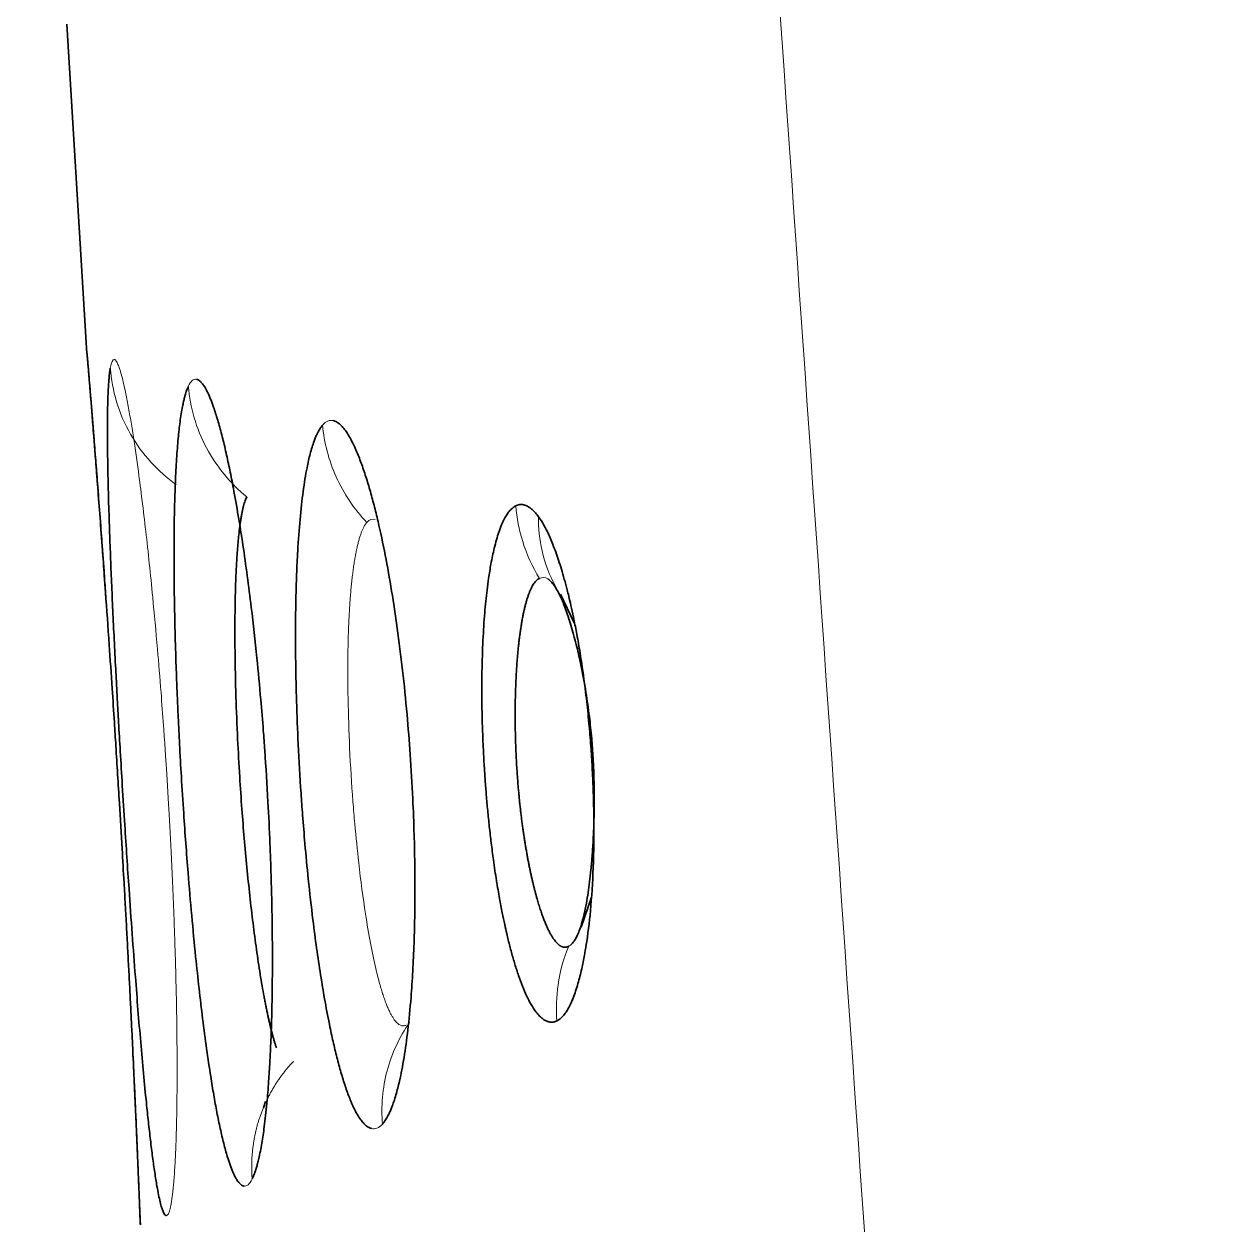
# Model space of a CAD drawing. Header units: inches. Extents: x -1096 to 3103, y -191 to 3207.
# Drawn here: x 3075.019 to 3078.794, y 1566.166 to 1569.909 of the extents above; entities that cross this region are included whole.
import ezdxf

# ---------------------------------------------------------------- set-up
doc = ezdxf.new("R2010")
doc.units = ezdxf.units.IN

msp = doc.modelspace()

# ---------------------------------------------------------------- linework, layer by layer
at = {"lineweight": 35}
for p, q in [((3075.1519, 1569.9091), (3075.2147, 1568.8821)), ((3076.7342, 1568.0426), (3076.6908, 1568.132)), ((3076.7558, 1567.0939), (3076.7876, 1567.1876)), ((3075.7648, 1566.5304), (3075.7713, 1566.5504)), ((3075.3811, 1566.1661), (3075.3799, 1566.1955))]:
    msp.add_line(p, q, dxfattribs=at)
at = {"lineweight": 13}
for points, knots in [([(3082.665, 1493.7042), (3082.6004, 1494.6346), (3082.4711, 1496.4949), (3082.2773, 1499.2845), (3082.0837, 1502.0724), (3081.8901, 1504.8587), (3081.6967, 1507.6432), (3081.5035, 1510.4261), (3081.3103, 1513.2073), (3081.1174, 1515.9868), (3080.9245, 1518.7646), (3080.7318, 1521.5408), (3080.5392, 1524.3152), (3080.3468, 1527.088), (3080.1545, 1529.8591), (3079.9623, 1532.6286), (3079.7703, 1535.3963), (3079.5785, 1538.1624), (3079.3867, 1540.9268), (3079.1952, 1543.6895), (3079.0037, 1546.4505), (3078.8124, 1549.2098), (3078.6213, 1551.9675), (3078.4303, 1554.7235), (3078.2395, 1557.4778), (3078.0488, 1560.2304), (3077.8583, 1562.9813), (3077.6679, 1565.7306), (3077.4776, 1568.4781), (3077.2876, 1571.224), (3077.0976, 1573.9683), (3076.9079, 1576.7108), (3076.7183, 1579.4516), (3076.5288, 1582.1908), (3076.3395, 1584.9283), (3076.1504, 1587.6641), (3075.9614, 1590.3983), (3075.7726, 1593.1307), (3075.5839, 1595.8615), (3075.3954, 1598.5906), (3075.2071, 1601.318), (3075.0816, 1603.1357), (3075.0189, 1604.0443)], [0, 0, 0, 0, 0.025296, 0.050577, 0.075843, 0.101093, 0.126328, 0.151549, 0.176754, 0.201943, 0.227118, 0.252277, 0.277422, 0.302551, 0.327664, 0.352763, 0.377847, 0.402915, 0.427968, 0.453006, 0.478029, 0.503036, 0.528029, 0.553006, 0.577968, 0.602915, 0.627846, 0.652763, 0.677664, 0.70255, 0.727421, 0.752277, 0.777118, 0.801943, 0.826753, 0.851548, 0.876328, 0.901093, 0.925842, 0.950577, 0.975296, 1, 1, 1, 1]), ([(3075.4751, 1566.2212), (3075.4753, 1566.2225), (3075.4759, 1566.2254), (3075.4769, 1566.2305), (3075.4779, 1566.2366), (3075.4791, 1566.2442), (3075.4804, 1566.2532), (3075.4818, 1566.264), (3075.4832, 1566.2767), (3075.4856, 1566.3014), (3075.4885, 1566.3404), (3075.4916, 1566.4009), (3075.4937, 1566.4667), (3075.495, 1566.5352), (3075.4956, 1566.5965), (3075.4958, 1566.6478), (3075.4957, 1566.6869), (3075.4955, 1566.7124), (3075.4952, 1566.7498), (3075.4946, 1566.8042), (3075.4932, 1566.8817), (3075.4914, 1566.9579), (3075.4892, 1567.0321), (3075.4868, 1567.1035), (3075.4841, 1567.1718), (3075.4814, 1567.2366), (3075.4786, 1567.2975), (3075.4758, 1567.3544), (3075.473, 1567.4071), (3075.4703, 1567.4555), (3075.4678, 1567.4993), (3075.4655, 1567.5387), (3075.4633, 1567.5735), (3075.4614, 1567.6038), (3075.4597, 1567.6295), (3075.4571, 1567.6684), (3075.4525, 1567.7336), (3075.4448, 1567.8374), (3075.4337, 1567.973), (3075.4213, 1568.1074), (3075.409, 1568.2291), (3075.398, 1568.33), (3075.3865, 1568.4263), (3075.3761, 1568.507), (3075.3667, 1568.5744), (3075.3583, 1568.6305), (3075.3497, 1568.6831), (3075.3411, 1568.7313), (3075.3333, 1568.77), (3075.3264, 1568.8), (3075.3205, 1568.8224), (3075.3151, 1568.8393), (3075.3104, 1568.8508), (3075.3067, 1568.8577), (3075.3037, 1568.8615), (3075.3015, 1568.8633), (3075.3003, 1568.8638), (3075.2998, 1568.864)], [0, 0, 0, 0, 0.004871, 0.010578, 0.01712, 0.024496, 0.032707, 0.04175, 0.051625, 0.062329, 0.094589, 0.123218, 0.15516, 0.18238, 0.204891, 0.222679, 0.235716, 0.243991, 0.247499, 0.271695, 0.294713, 0.316538, 0.337157, 0.356565, 0.37478, 0.391814, 0.407679, 0.422379, 0.435915, 0.448289, 0.459502, 0.469554, 0.478448, 0.486184, 0.492762, 0.498184, 0.516133, 0.543052, 0.578986, 0.624001, 0.654391, 0.6855, 0.717302, 0.749771, 0.772746, 0.796758, 0.821822, 0.847959, 0.875186, 0.895512, 0.916051, 0.936799, 0.954889, 0.970256, 0.9829, 0.992817, 1, 1, 1, 1]), ([(3075.2874, 1568.8372), (3075.2925, 1568.7674), (3075.3347, 1568.6242), (3075.4366, 1568.5139), (3075.493, 1568.4735)], [0, 0, 0, 0, 0.506112, 1, 1, 1, 1]), ([(3075.5306, 1568.78), (3075.5359, 1568.7152), (3075.5739, 1568.5828), (3075.6629, 1568.4765), (3075.7131, 1568.4354)], [0, 0, 0, 0, 0.504387, 1, 1, 1, 1]), ([(3076.0874, 1568.3558), (3076.0485, 1568.3966), (3075.983, 1568.493), (3075.9542, 1568.605), (3075.9494, 1568.6594)], [0, 0, 0, 0, 0.50542, 1, 1, 1, 1]), ([(3076.5517, 1568.4074), (3076.5547, 1568.3701), (3076.57, 1568.2908), (3076.6036, 1568.217), (3076.6253, 1568.1815)], [0, 0, 0, 0, 0.474728, 1, 1, 1, 1]), ([(3076.6222, 1568.374), (3076.6218, 1568.3382), (3076.6299, 1568.2622), (3076.6568, 1568.1915), (3076.6753, 1568.1576)], [0, 0, 0, 0, 0.475306, 1, 1, 1, 1]), ([(3076.0874, 1568.3558), (3076.0867, 1568.355), (3076.0854, 1568.3533), (3076.0834, 1568.3506), (3076.0814, 1568.3476), (3076.0794, 1568.3443), (3076.0775, 1568.3407), (3076.0756, 1568.3369), (3076.0737, 1568.3328), (3076.0719, 1568.3284), (3076.0701, 1568.3238), (3076.0683, 1568.3189), (3076.0666, 1568.3138), (3076.0648, 1568.3083), (3076.0631, 1568.3027), (3076.0615, 1568.2967), (3076.0599, 1568.2905), (3076.0583, 1568.284), (3076.0567, 1568.2773), (3076.0552, 1568.2703), (3076.0537, 1568.263), (3076.0523, 1568.2555), (3076.0508, 1568.2478), (3076.0495, 1568.2398), (3076.0481, 1568.2315), (3076.0468, 1568.223), (3076.0456, 1568.2143), (3076.0444, 1568.2053), (3076.0432, 1568.196), (3076.042, 1568.1866), (3076.0409, 1568.1769), (3076.0399, 1568.1669), (3076.0389, 1568.1568), (3076.0379, 1568.1464), (3076.037, 1568.1358), (3076.0361, 1568.125), (3076.0352, 1568.1139), (3076.0345, 1568.1027), (3076.0337, 1568.0912), (3076.033, 1568.0795), (3076.0323, 1568.0677), (3076.0301, 1568.0242), (3076.0277, 1567.9403), (3076.0282, 1567.8044), (3076.0332, 1567.6497), (3076.0411, 1567.5171), (3076.0513, 1567.3973), (3076.0636, 1567.2766), (3076.0845, 1567.1167), (3076.1055, 1567.0048), (3076.1206, 1566.943), (3076.126, 1566.9226), (3076.1313, 1566.9038), (3076.1367, 1566.8865), (3076.142, 1566.8706), (3076.1473, 1566.8562), (3076.1525, 1566.8433), (3076.1577, 1566.8318), (3076.1628, 1566.8216), (3076.1679, 1566.8129), (3076.1729, 1566.8054), (3076.1778, 1566.7992), (3076.1827, 1566.7943), (3076.1875, 1566.7906), (3076.1922, 1566.788), (3076.1968, 1566.7866), (3076.2013, 1566.7862), (3076.2057, 1566.7869), (3076.2086, 1566.7881), (3076.2101, 1566.7888)], [0, 0, 0, 0, 0.005972, 0.011955, 0.017951, 0.02396, 0.02998, 0.036012, 0.042055, 0.048111, 0.054177, 0.060255, 0.066344, 0.072444, 0.078555, 0.084677, 0.09081, 0.096952, 0.103106, 0.109269, 0.115443, 0.121626, 0.127819, 0.134022, 0.140234, 0.146455, 0.152686, 0.158926, 0.165175, 0.171432, 0.177698, 0.183972, 0.190255, 0.196546, 0.202844, 0.209151, 0.215465, 0.221787, 0.228116, 0.234452, 0.240795, 0.247145, 0.303261, 0.364171, 0.429645, 0.499403, 0.528824, 0.581401, 0.656184, 0.751772, 0.766496, 0.781024, 0.795358, 0.809499, 0.823451, 0.837216, 0.850794, 0.86419, 0.877403, 0.890438, 0.903295, 0.915977, 0.928485, 0.940822, 0.952989, 0.964989, 0.976822, 0.988492, 1, 1, 1, 1]), ([(3076.6801, 1566.8019), (3076.6772, 1566.8392), (3076.6795, 1566.9196), (3076.701, 1566.9968), (3076.7169, 1567.0346)], [0, 0, 0, 0, 0.47368, 1, 1, 1, 1]), ([(3076.2205, 1566.7971), (3076.1894, 1566.7524), (3076.1652, 1566.7009), (3076.1362, 1566.5922), (3076.1314, 1566.535), (3076.136, 1566.48)], [0, 0, 0, 0, 0.5, 0.5, 1, 1, 1, 1]), ([(3075.7298, 1566.3089), (3075.7295, 1566.3126), (3075.729, 1566.3201), (3075.7285, 1566.3314), (3075.7283, 1566.3427), (3075.7283, 1566.3541), (3075.7286, 1566.3655), (3075.7292, 1566.377), (3075.7301, 1566.3884), (3075.7312, 1566.3999), (3075.7326, 1566.4113), (3075.7343, 1566.4227), (3075.7362, 1566.4341), (3075.7384, 1566.4455), (3075.7409, 1566.4568), (3075.7436, 1566.4681), (3075.7466, 1566.4793), (3075.7499, 1566.4904), (3075.7535, 1566.5014), (3075.7574, 1566.5124), (3075.7615, 1566.5232), (3075.7659, 1566.5339), (3075.7705, 1566.5445), (3075.7754, 1566.555), (3075.7806, 1566.5653), (3075.786, 1566.5755), (3075.7916, 1566.5856), (3075.7974, 1566.5955), (3075.8035, 1566.6052), (3075.8097, 1566.6148), (3075.8162, 1566.6242), (3075.8229, 1566.6334), (3075.8297, 1566.6424), (3075.8368, 1566.6513), (3075.844, 1566.6599), (3075.8514, 1566.6683), (3075.8565, 1566.6738), (3075.859, 1566.6765)], [0, 0, 0, 0, 0.027908, 0.055946, 0.084105, 0.112377, 0.140752, 0.16922, 0.197774, 0.226402, 0.255097, 0.283849, 0.31265, 0.341491, 0.370364, 0.399263, 0.428179, 0.457105, 0.486037, 0.514968, 0.543893, 0.572806, 0.601702, 0.630574, 0.659415, 0.688216, 0.716971, 0.745671, 0.774306, 0.802869, 0.83135, 0.85974, 0.888029, 0.916209, 0.94427, 0.972204, 1, 1, 1, 1])]:
    msp.add_open_spline(points, degree=3, knots=knots, dxfattribs=at)
at = {"lineweight": 35}
for points, knots in [([(3075.3799, 1566.1955), (3075.3798, 1566.1969), (3075.3797, 1566.2), (3075.3795, 1566.2053), (3075.3792, 1566.2118), (3075.3789, 1566.2196), (3075.3786, 1566.229), (3075.3781, 1566.2403), (3075.3776, 1566.2536), (3075.3766, 1566.2792), (3075.3749, 1566.3195), (3075.3723, 1566.3822), (3075.3694, 1566.4509), (3075.3662, 1566.5225), (3075.3633, 1566.5862), (3075.3609, 1566.6389), (3075.359, 1566.6784), (3075.3578, 1566.7032), (3075.3564, 1566.7336), (3075.3544, 1566.7757), (3075.3514, 1566.8364), (3075.3482, 1566.8989), (3075.3449, 1566.963), (3075.3414, 1567.0286), (3075.3379, 1567.0954), (3075.3341, 1567.1634), (3075.3296, 1567.2441), (3075.3236, 1567.3498), (3075.3151, 1567.4924), (3075.307, 1567.6244), (3075.2994, 1567.7433), (3075.2925, 1567.8493), (3075.2832, 1567.9863), (3075.2737, 1568.1219), (3075.2648, 1568.2448), (3075.2573, 1568.347), (3075.2499, 1568.4442), (3075.2436, 1568.5256), (3075.2383, 1568.5935), (3075.2339, 1568.65), (3075.2297, 1568.7029), (3075.2258, 1568.7513), (3075.2226, 1568.79), (3075.2202, 1568.8199), (3075.2184, 1568.8421), (3075.217, 1568.8588), (3075.216, 1568.8699), (3075.2155, 1568.8766), (3075.2152, 1568.8801), (3075.215, 1568.8817), (3075.215, 1568.882), (3075.215, 1568.8821)], [0, 0, 0, 0, 0.004851, 0.010544, 0.017077, 0.024451, 0.032664, 0.041716, 0.051605, 0.062329, 0.094554, 0.123216, 0.155817, 0.183478, 0.20621, 0.223998, 0.236815, 0.244647, 0.247492, 0.265422, 0.283346, 0.301256, 0.319144, 0.336999, 0.354814, 0.372597, 0.390528, 0.417453, 0.453346, 0.498174, 0.516577, 0.543646, 0.579428, 0.623988, 0.65447, 0.68561, 0.717381, 0.749756, 0.77274, 0.796758, 0.821822, 0.847956, 0.875175, 0.895509, 0.91605, 0.936793, 0.954918, 0.970304, 0.982949, 0.99285, 1, 1, 1, 1]), ([(3075.2174, 1568.8527), (3075.2175, 1568.8511), (3075.2178, 1568.8476), (3075.2183, 1568.8415), (3075.2189, 1568.8336), (3075.2198, 1568.8239), (3075.2207, 1568.8119), (3075.222, 1568.7973), (3075.2242, 1568.7707), (3075.2275, 1568.7298), (3075.2324, 1568.6685), (3075.238, 1568.5989), (3075.2442, 1568.5189), (3075.251, 1568.4309), (3075.2577, 1568.3414), (3075.2643, 1568.2527), (3075.2694, 1568.181), (3075.2726, 1568.1367), (3075.2736, 1568.1219)], [0, 0, 0, 0, 0.017718, 0.039094, 0.064126, 0.092811, 0.125142, 0.161108, 0.200693, 0.304444, 0.396929, 0.497423, 0.59775, 0.6979, 0.797884, 0.878974, 0.959893, 1, 1, 1, 1]), ([(3075.2874, 1568.8372), (3075.2871, 1568.8357), (3075.2866, 1568.8324), (3075.2858, 1568.8265), (3075.2848, 1568.819), (3075.2838, 1568.8097), (3075.2828, 1568.7982), (3075.2818, 1568.7841), (3075.2803, 1568.7585), (3075.279, 1568.719), (3075.2783, 1568.6595), (3075.2786, 1568.5919), (3075.2797, 1568.5139), (3075.2818, 1568.428), (3075.2846, 1568.3406), (3075.2878, 1568.2538), (3075.2912, 1568.1694), (3075.2951, 1568.0818), (3075.2994, 1567.9914), (3075.3032, 1567.9171), (3075.3065, 1567.8547), (3075.3095, 1567.7994), (3075.3135, 1567.727), (3075.3187, 1567.6371), (3075.3251, 1567.5299), (3075.3341, 1567.3857), (3075.3476, 1567.1822), (3075.3615, 1566.9895), (3075.3738, 1566.8344), (3075.3822, 1566.7335), (3075.391, 1566.6361), (3075.399, 1566.554), (3075.4062, 1566.4855), (3075.4127, 1566.4288), (3075.4193, 1566.3759), (3075.426, 1566.3276), (3075.4323, 1566.2889), (3075.4379, 1566.2589), (3075.4429, 1566.2363), (3075.4475, 1566.2194), (3075.4516, 1566.2078), (3075.455, 1566.2008), (3075.4577, 1566.1969), (3075.4599, 1566.195), (3075.4611, 1566.1945), (3075.4616, 1566.1943)], [0, 0, 0, 0, 0.005494, 0.012115, 0.01986, 0.028729, 0.03872, 0.049829, 0.062052, 0.094151, 0.122729, 0.153801, 0.184823, 0.215792, 0.246711, 0.271794, 0.29682, 0.321805, 0.346754, 0.371667, 0.381839, 0.396331, 0.415138, 0.438248, 0.465644, 0.497302, 0.548712, 0.623102, 0.653082, 0.684066, 0.71606, 0.749093, 0.772387, 0.796618, 0.821777, 0.847855, 0.874829, 0.895219, 0.915809, 0.936603, 0.954502, 0.96979, 0.982469, 0.99254, 1, 1, 1, 1]), ([(3075.7298, 1566.3089), (3075.7305, 1566.3103), (3075.7319, 1566.3133), (3075.7343, 1566.3187), (3075.7369, 1566.3255), (3075.7399, 1566.334), (3075.7433, 1566.3445), (3075.7468, 1566.3573), (3075.7526, 1566.3808), (3075.7598, 1566.4172), (3075.7682, 1566.4747), (3075.7754, 1566.5394), (3075.781, 1566.6084), (3075.7848, 1566.6691), (3075.7872, 1566.7181), (3075.7887, 1566.7529), (3075.7902, 1566.7954), (3075.7917, 1566.8523), (3075.7928, 1566.9316), (3075.793, 1567.0141), (3075.7923, 1567.0991), (3075.7909, 1567.1798), (3075.7886, 1567.2649), (3075.785, 1567.3641), (3075.7788, 1567.4945), (3075.7715, 1567.6126), (3075.7637, 1567.7187), (3075.7558, 1567.8153), (3075.7436, 1567.9452), (3075.7293, 1568.0744), (3075.7145, 1568.191), (3075.7009, 1568.2868), (3075.6864, 1568.3786), (3075.6727, 1568.4558), (3075.66, 1568.5203), (3075.6484, 1568.5741), (3075.6363, 1568.6246), (3075.6237, 1568.6709), (3075.6121, 1568.7083), (3075.6015, 1568.7374), (3075.592, 1568.7593), (3075.5832, 1568.776), (3075.5753, 1568.7876), (3075.5688, 1568.7948), (3075.5635, 1568.7989), (3075.5595, 1568.8011), (3075.5572, 1568.8017), (3075.5562, 1568.802)], [0, 0, 0, 0, 0.005679, 0.012434, 0.020265, 0.029172, 0.039152, 0.050205, 0.062327, 0.094652, 0.123214, 0.158, 0.187168, 0.210728, 0.228653, 0.240913, 0.247497, 0.272601, 0.297685, 0.322728, 0.347701, 0.372604, 0.391847, 0.41921, 0.454671, 0.498201, 0.514895, 0.541397, 0.577751, 0.624024, 0.654257, 0.685314, 0.71717, 0.749799, 0.77284, 0.796886, 0.821949, 0.848052, 0.87521, 0.895528, 0.916063, 0.936811, 0.954812, 0.970135, 0.982776, 0.992733, 1, 1, 1, 1]), ([(3075.5306, 1568.78), (3075.53, 1568.7787), (3075.5287, 1568.7757), (3075.5266, 1568.7704), (3075.5242, 1568.7637), (3075.5215, 1568.7553), (3075.5187, 1568.7449), (3075.5156, 1568.7322), (3075.5107, 1568.7088), (3075.5049, 1568.6726), (3075.4988, 1568.6177), (3075.4939, 1568.5552), (3075.4901, 1568.4828), (3075.4875, 1568.4028), (3075.4861, 1568.3153), (3075.486, 1568.221), (3075.487, 1568.1206), (3075.4892, 1568.0158), (3075.4918, 1567.9313), (3075.4942, 1567.8646), (3075.4963, 1567.8118), (3075.4993, 1567.7434), (3075.5035, 1567.6591), (3075.5091, 1567.5589), (3075.5176, 1567.4246), (3075.5317, 1567.2328), (3075.5515, 1567.0143), (3075.5755, 1566.8005), (3075.5949, 1566.6614), (3075.61, 1566.5699), (3075.6199, 1566.5155), (3075.6303, 1566.4647), (3075.6412, 1566.4185), (3075.6514, 1566.3811), (3075.6609, 1566.352), (3075.6694, 1566.3299), (3075.6776, 1566.3131), (3075.6849, 1566.3015), (3075.6911, 1566.2943), (3075.6961, 1566.2901), (3075.7002, 1566.2879), (3075.7025, 1566.2871), (3075.7035, 1566.2868)], [0, 0, 0, 0, 0.005535, 0.012183, 0.019942, 0.028811, 0.038788, 0.049871, 0.062054, 0.094209, 0.122734, 0.153803, 0.184827, 0.215802, 0.246733, 0.278099, 0.30937, 0.340568, 0.371697, 0.382255, 0.396981, 0.415868, 0.438907, 0.466079, 0.497361, 0.548022, 0.623188, 0.68393, 0.749069, 0.772479, 0.79677, 0.821932, 0.847957, 0.874823, 0.895203, 0.915794, 0.936601, 0.954404, 0.969644, 0.982324, 0.992443, 1, 1, 1, 1]), ([(3076.136, 1566.48), (3076.1369, 1566.4811), (3076.1389, 1566.4835), (3076.1421, 1566.4878), (3076.1458, 1566.4931), (3076.15, 1566.4999), (3076.1545, 1566.5083), (3076.1595, 1566.5187), (3076.1676, 1566.5379), (3076.1778, 1566.5681), (3076.1962, 1566.64), (3076.2127, 1566.7405), (3076.2248, 1566.8645), (3076.231, 1566.9563), (3076.2348, 1567.0436), (3076.2371, 1567.135), (3076.2376, 1567.219), (3076.2369, 1567.3014), (3076.2349, 1567.3895), (3076.2306, 1567.5027), (3076.2233, 1567.6287), (3076.209, 1567.8095), (3076.1892, 1567.9829), (3076.1648, 1568.1448), (3076.1447, 1568.2568), (3076.126, 1568.3444), (3076.1097, 1568.4106), (3076.0965, 1568.4592), (3076.0825, 1568.5051), (3076.0677, 1568.5475), (3076.0538, 1568.5819), (3076.041, 1568.609), (3076.0294, 1568.6297), (3076.0184, 1568.6457), (3076.0085, 1568.6571), (3076.0002, 1568.6645), (3075.9934, 1568.669), (3075.9881, 1568.6717), (3075.985, 1568.6727), (3075.9837, 1568.6731)], [0, 0, 0, 0, 0.005759, 0.012569, 0.020429, 0.029339, 0.039298, 0.050303, 0.062353, 0.094825, 0.123265, 0.204929, 0.247428, 0.278823, 0.310177, 0.341444, 0.372596, 0.393012, 0.420777, 0.455872, 0.498271, 0.537025, 0.623967, 0.664109, 0.706062, 0.749764, 0.772822, 0.796879, 0.82195, 0.848056, 0.875213, 0.895506, 0.916041, 0.936812, 0.954675, 0.969928, 0.982569, 0.992595, 1, 1, 1, 1]), ([(3075.9494, 1568.6594), (3075.9486, 1568.6583), (3075.9467, 1568.656), (3075.9436, 1568.6518), (3075.9402, 1568.6465), (3075.9363, 1568.6398), (3075.932, 1568.6315), (3075.9274, 1568.6212), (3075.9199, 1568.6021), (3075.9107, 1568.5721), (3075.8992, 1568.5208), (3075.8884, 1568.4543), (3075.8786, 1568.3673), (3075.873, 1568.2897), (3075.8695, 1568.2241), (3075.8673, 1568.1688), (3075.8653, 1568.0895), (3075.8647, 1568.0021), (3075.8655, 1567.9015), (3075.8679, 1567.7935), (3075.8732, 1567.6588), (3075.8801, 1567.5397), (3075.8875, 1567.4363), (3075.8948, 1567.3467), (3075.9053, 1567.2363), (3075.921, 1567.0968), (3075.9432, 1566.9374), (3075.9657, 1566.8127), (3075.9837, 1566.7298), (3075.9957, 1566.6806), (3076.0084, 1566.6345), (3076.0217, 1566.5923), (3076.0345, 1566.558), (3076.0463, 1566.5309), (3076.0572, 1566.51), (3076.0676, 1566.494), (3076.0771, 1566.4826), (3076.085, 1566.4751), (3076.0916, 1566.4705), (3076.0969, 1566.4678), (3076.1, 1566.4667), (3076.1014, 1566.4663)], [0, 0, 0, 0, 0.005607, 0.012302, 0.020083, 0.028949, 0.0389, 0.049931, 0.062039, 0.09429, 0.122704, 0.164093, 0.205413, 0.246661, 0.2615, 0.282312, 0.30911, 0.346899, 0.371661, 0.408236, 0.450128, 0.497272, 0.518111, 0.546036, 0.581065, 0.623252, 0.683675, 0.749134, 0.772649, 0.796989, 0.822148, 0.848115, 0.87487, 0.895219, 0.915802, 0.936626, 0.954273, 0.969433, 0.982108, 0.992297, 1, 1, 1, 1]), ([(3075.8054, 1566.7181), (3075.8051, 1566.719), (3075.8043, 1566.7213), (3075.803, 1566.7253), (3075.8014, 1566.73), (3075.7999, 1566.7349), (3075.7984, 1566.7399), (3075.7969, 1566.745), (3075.7954, 1566.7503), (3075.7939, 1566.7557), (3075.7924, 1566.7612), (3075.791, 1566.7668), (3075.7895, 1566.7726), (3075.788, 1566.7784), (3075.7866, 1566.7844), (3075.7851, 1566.7904), (3075.7837, 1566.7966), (3075.7822, 1566.8029), (3075.7808, 1566.8092), (3075.7794, 1566.8157), (3075.778, 1566.8222), (3075.7766, 1566.8288), (3075.7752, 1566.8356), (3075.7738, 1566.8423), (3075.7724, 1566.8492), (3075.771, 1566.8561), (3075.7697, 1566.8631), (3075.7683, 1566.8702), (3075.7633, 1566.8968), (3075.7547, 1566.946), (3075.7432, 1567.023), (3075.7324, 1567.105), (3075.7224, 1567.191), (3075.7132, 1567.2797), (3075.705, 1567.3701), (3075.6973, 1567.4647), (3075.6902, 1567.5685), (3075.6839, 1567.6863), (3075.6787, 1567.8182), (3075.6757, 1567.9595), (3075.6758, 1568.0589), (3075.6769, 1568.1178), (3075.6775, 1568.1398), (3075.6781, 1568.1611), (3075.6789, 1568.1819), (3075.6797, 1568.202), (3075.6807, 1568.2215), (3075.6817, 1568.2403), (3075.6829, 1568.2583), (3075.6842, 1568.2757), (3075.6856, 1568.2924), (3075.6871, 1568.3083), (3075.6887, 1568.3235), (3075.6904, 1568.3378), (3075.6922, 1568.3514), (3075.6941, 1568.3642), (3075.6961, 1568.3762), (3075.6982, 1568.3873), (3075.7004, 1568.3976), (3075.7028, 1568.407), (3075.7052, 1568.4155), (3075.7077, 1568.4231), (3075.7104, 1568.4299), (3075.7122, 1568.4336), (3075.7131, 1568.4354)], [0, 0, 0, 0, 0.003162, 0.008596, 0.014003, 0.019383, 0.024736, 0.030063, 0.035362, 0.040634, 0.045878, 0.051095, 0.056284, 0.061444, 0.066577, 0.071681, 0.076756, 0.081804, 0.086822, 0.091812, 0.096773, 0.101705, 0.106608, 0.111483, 0.116328, 0.121145, 0.125932, 0.13069, 0.135418, 0.178985, 0.221856, 0.264068, 0.30563, 0.346532, 0.386784, 0.42642, 0.469964, 0.520758, 0.578756, 0.643821, 0.715789, 0.728133, 0.740474, 0.752815, 0.765155, 0.777495, 0.789835, 0.802175, 0.814515, 0.826855, 0.839195, 0.851535, 0.863874, 0.876216, 0.88856, 0.900911, 0.913269, 0.925638, 0.938018, 0.950407, 0.962803, 0.975201, 0.987601, 1, 1, 1, 1]), ([(3076.5517, 1568.4074), (3076.5505, 1568.4067), (3076.5476, 1568.4051), (3076.5429, 1568.4018), (3076.5372, 1568.3968), (3076.5308, 1568.3897), (3076.5235, 1568.3797), (3076.5157, 1568.366), (3076.5073, 1568.348), (3076.4965, 1568.3194), (3076.4852, 1568.2795), (3076.4748, 1568.23), (3076.4675, 1568.1855), (3076.4608, 1568.1355), (3076.4545, 1568.0724), (3076.449, 1567.9873), (3076.4463, 1567.9029), (3076.4458, 1567.8276), (3076.4464, 1567.7692), (3076.4477, 1567.7184), (3076.4493, 1567.6759), (3076.4509, 1567.6416), (3076.4523, 1567.6159), (3076.454, 1567.587), (3076.4564, 1567.5513), (3076.4599, 1567.5052), (3076.4642, 1567.4571), (3076.4693, 1567.407), (3076.4752, 1567.3554), (3076.4826, 1567.2986), (3076.4913, 1567.2407), (3076.5006, 1567.1858), (3076.5092, 1567.1406), (3076.5167, 1567.1044), (3076.523, 1567.0764), (3076.5299, 1567.0472), (3076.5384, 1567.0147), (3076.5491, 1566.9776), (3076.5606, 1566.9422), (3076.5728, 1566.9092), (3076.5858, 1566.8788), (3076.6002, 1566.851), (3076.6138, 1566.8304), (3076.6256, 1566.8168), (3076.6343, 1566.809), (3076.641, 1566.8044), (3076.6448, 1566.8025), (3076.6464, 1566.8017)], [0, 0, 0, 0, 0.007927, 0.018047, 0.030341, 0.044774, 0.061331, 0.080032, 0.100901, 0.123961, 0.165411, 0.200215, 0.228296, 0.249582, 0.288168, 0.330442, 0.376231, 0.405367, 0.430757, 0.452472, 0.470562, 0.485045, 0.495918, 0.503183, 0.521674, 0.541199, 0.561766, 0.583382, 0.606044, 0.629763, 0.659938, 0.686474, 0.70932, 0.72842, 0.743728, 0.755212, 0.778105, 0.801942, 0.826697, 0.85234, 0.878837, 0.907003, 0.938891, 0.960077, 0.977306, 0.990609, 1, 1, 1, 1]), ([(3076.5855, 1568.4078), (3076.5845, 1568.4082), (3076.5825, 1568.4091), (3076.5795, 1568.4101), (3076.5765, 1568.4109), (3076.5736, 1568.4114), (3076.5707, 1568.4117), (3076.5678, 1568.4117), (3076.565, 1568.4115), (3076.5623, 1568.4111), (3076.5596, 1568.4105), (3076.5569, 1568.4097), (3076.5543, 1568.4087), (3076.5526, 1568.4078), (3076.5517, 1568.4074)], [0, 0, 0, 0, 0.087917, 0.174953, 0.261133, 0.346481, 0.43102, 0.514775, 0.597754, 0.67993, 0.761271, 0.841747, 0.921332, 1, 1, 1, 1]), ([(3076.6801, 1566.8019), (3076.6815, 1566.8027), (3076.6851, 1566.8045), (3076.6914, 1566.8089), (3076.6996, 1566.8167), (3076.7095, 1566.8296), (3076.721, 1566.8497), (3076.7341, 1566.8802), (3076.747, 1566.9204), (3076.7583, 1566.9663), (3076.7667, 1567.0091), (3076.7767, 1567.0701), (3076.7873, 1567.162), (3076.7933, 1567.2668), (3076.7955, 1567.3623), (3076.7955, 1567.4378), (3076.7935, 1567.5188), (3076.7902, 1567.5912), (3076.7859, 1567.66), (3076.78, 1567.7323), (3076.7719, 1567.8097), (3076.7622, 1567.8855), (3076.7517, 1567.9541), (3076.7417, 1568.0111), (3076.7324, 1568.0578), (3076.7244, 1568.095), (3076.7177, 1568.1234), (3076.7109, 1568.1509), (3076.7033, 1568.1792), (3076.6944, 1568.2099), (3076.6854, 1568.238), (3076.6765, 1568.2637), (3076.6677, 1568.287), (3076.659, 1568.3079), (3076.6485, 1568.3307), (3076.635, 1568.3561), (3076.6206, 1568.3772), (3076.6081, 1568.3913), (3076.5991, 1568.3993), (3076.5917, 1568.4045), (3076.5874, 1568.4068), (3076.5855, 1568.4078)], [0, 0, 0, 0, 0.008784, 0.022012, 0.039639, 0.061609, 0.087958, 0.118751, 0.157481, 0.190776, 0.218565, 0.240781, 0.300853, 0.366289, 0.389903, 0.429716, 0.465034, 0.493523, 0.521548, 0.55222, 0.585556, 0.621544, 0.652763, 0.680085, 0.70348, 0.722896, 0.738289, 0.749628, 0.76907, 0.788051, 0.806559, 0.824584, 0.842116, 0.859149, 0.875676, 0.903109, 0.936897, 0.957449, 0.974805, 0.988984, 1, 1, 1, 1]), ([(3076.7169, 1567.0346), (3076.7163, 1567.0344), (3076.7152, 1567.0338), (3076.7135, 1567.033), (3076.7118, 1567.0324), (3076.71, 1567.032), (3076.7082, 1567.0316), (3076.7064, 1567.0315), (3076.7045, 1567.0314), (3076.7026, 1567.0316), (3076.7007, 1567.0318), (3076.6988, 1567.0323), (3076.6968, 1567.0329), (3076.6948, 1567.0337), (3076.6928, 1567.0347), (3076.6907, 1567.0359), (3076.6887, 1567.0372), (3076.6865, 1567.0388), (3076.6844, 1567.0405), (3076.6822, 1567.0425), (3076.6801, 1567.0447), (3076.6778, 1567.047), (3076.6756, 1567.0496), (3076.6733, 1567.0525), (3076.6711, 1567.0555), (3076.6688, 1567.0588), (3076.6664, 1567.0623), (3076.6641, 1567.0661), (3076.6617, 1567.07), (3076.6593, 1567.0743), (3076.6569, 1567.0788), (3076.6545, 1567.0835), (3076.652, 1567.0885), (3076.6496, 1567.0938), (3076.6471, 1567.0993), (3076.6446, 1567.1051), (3076.6421, 1567.1112), (3076.6396, 1567.1175), (3076.6371, 1567.1241), (3076.6346, 1567.131), (3076.6321, 1567.1382), (3076.6295, 1567.1456), (3076.627, 1567.1534), (3076.6244, 1567.1614), (3076.6219, 1567.1697), (3076.6194, 1567.1783), (3076.6168, 1567.1872), (3076.6143, 1567.1964), (3076.6118, 1567.2058), (3076.6093, 1567.2156), (3076.6068, 1567.2257), (3076.6043, 1567.236), (3076.6018, 1567.2467), (3076.5994, 1567.2576), (3076.597, 1567.2689), (3076.5946, 1567.2804), (3076.5922, 1567.2922), (3076.5899, 1567.3043), (3076.5876, 1567.3167), (3076.5853, 1567.3294), (3076.5831, 1567.3423), (3076.5809, 1567.3556), (3076.5787, 1567.3691), (3076.5766, 1567.3829), (3076.5746, 1567.397), (3076.5726, 1567.4113), (3076.5706, 1567.426), (3076.5688, 1567.4409), (3076.567, 1567.456), (3076.5652, 1567.4714), (3076.5635, 1567.4871), (3076.562, 1567.503), (3076.5605, 1567.5191), (3076.559, 1567.5354), (3076.5577, 1567.5519), (3076.5565, 1567.5686), (3076.5554, 1567.5854), (3076.5543, 1567.6024), (3076.5534, 1567.6195), (3076.5526, 1567.6366), (3076.5519, 1567.6539), (3076.5513, 1567.6712), (3076.5508, 1567.6885), (3076.5504, 1567.7058), (3076.5501, 1567.7232), (3076.55, 1567.7405), (3076.55, 1567.7578), (3076.55, 1567.7751), (3076.5502, 1567.7923), (3076.5505, 1567.8095), (3076.551, 1567.8266), (3076.5515, 1567.8435), (3076.5522, 1567.8604), (3076.553, 1567.8771), (3076.554, 1567.8936), (3076.555, 1567.91), (3076.5562, 1567.9261), (3076.5575, 1567.942), (3076.559, 1567.9577), (3076.5605, 1567.9731), (3076.5622, 1567.9881), (3076.5641, 1568.0029), (3076.5661, 1568.0172), (3076.5682, 1568.0312), (3076.5704, 1568.0448), (3076.5728, 1568.058), (3076.5753, 1568.0707), (3076.578, 1568.0829), (3076.5808, 1568.0945), (3076.5837, 1568.1057), (3076.5868, 1568.1162), (3076.59, 1568.1261), (3076.5933, 1568.1354), (3076.5968, 1568.1439), (3076.6005, 1568.1518), (3076.6043, 1568.1589), (3076.6082, 1568.1652), (3076.6123, 1568.1706), (3076.6165, 1568.1752), (3076.6208, 1568.1789), (3076.6238, 1568.1806), (3076.6253, 1568.1815)], [0, 0, 0, 0, 0.004476, 0.009018, 0.013626, 0.018299, 0.023035, 0.027833, 0.032691, 0.037608, 0.042586, 0.047626, 0.052727, 0.057891, 0.06312, 0.068414, 0.073774, 0.0792, 0.084693, 0.090253, 0.09588, 0.101575, 0.107339, 0.113172, 0.119073, 0.125044, 0.131084, 0.137195, 0.143376, 0.149627, 0.155949, 0.162342, 0.168806, 0.175341, 0.181947, 0.188624, 0.195373, 0.202193, 0.209084, 0.216045, 0.223077, 0.230179, 0.237352, 0.244593, 0.251904, 0.259283, 0.266731, 0.274245, 0.281827, 0.289475, 0.297189, 0.304967, 0.31281, 0.320716, 0.328685, 0.336716, 0.344809, 0.352963, 0.361178, 0.369453, 0.377788, 0.386184, 0.394641, 0.40316, 0.411743, 0.420391, 0.429107, 0.437893, 0.446751, 0.45568, 0.464679, 0.473746, 0.482881, 0.492083, 0.501352, 0.510687, 0.520089, 0.529556, 0.539088, 0.548684, 0.558341, 0.568057, 0.577832, 0.58767, 0.597575, 0.607547, 0.617591, 0.627709, 0.637901, 0.648169, 0.658512, 0.66893, 0.679421, 0.689987, 0.700624, 0.711332, 0.722111, 0.732957, 0.74387, 0.754848, 0.76589, 0.776994, 0.788158, 0.799382, 0.810665, 0.822005, 0.833402, 0.844856, 0.856367, 0.867937, 0.879566, 0.891257, 0.903011, 0.914832, 0.926724, 0.93869, 0.95074, 0.962889, 0.975155, 0.987533, 1, 1, 1, 1]), ([(3076.6518, 1568.1796), (3076.6524, 1568.1792), (3076.6546, 1568.1778), (3076.6595, 1568.1738), (3076.6678, 1568.165), (3076.6794, 1568.1482), (3076.6909, 1568.126), (3076.7012, 1568.1019), (3076.7094, 1568.0803), (3076.7177, 1568.0559), (3076.7261, 1568.0287), (3076.7343, 1567.9992), (3076.7442, 1567.9607), (3076.7568, 1567.9046), (3076.7702, 1567.8319), (3076.7813, 1567.7541), (3076.7886, 1567.6854), (3076.7928, 1567.6287), (3076.7954, 1567.5719), (3076.7971, 1567.5021), (3076.7961, 1567.4284), (3076.7932, 1567.3631), (3076.7901, 1567.3155), (3076.7863, 1567.2729), (3076.7821, 1567.2353), (3076.7774, 1567.2004), (3076.7718, 1567.1668), (3076.7651, 1567.1336), (3076.7577, 1567.1051), (3076.7502, 1567.0828), (3076.7433, 1567.0668), (3076.737, 1567.0552), (3076.7314, 1567.0472), (3076.7266, 1567.0418), (3076.7237, 1567.0393), (3076.7223, 1567.0381)], [0, 0, 0, 0, 0.00502, 0.019494, 0.043435, 0.076901, 0.120014, 0.143395, 0.16738, 0.191953, 0.21709, 0.242764, 0.267552, 0.309587, 0.368553, 0.416637, 0.459241, 0.496325, 0.520473, 0.563099, 0.624391, 0.659172, 0.692032, 0.722902, 0.751723, 0.779008, 0.809081, 0.841887, 0.877369, 0.906222, 0.931652, 0.953713, 0.972448, 0.987885, 1, 1, 1, 1]), ([(3076.6464, 1566.8017), (3076.6474, 1566.8012), (3076.6493, 1566.8004), (3076.6522, 1566.7993), (3076.6551, 1566.7986), (3076.658, 1566.798), (3076.6609, 1566.7977), (3076.6637, 1566.7976), (3076.6665, 1566.7978), (3076.6693, 1566.7982), (3076.672, 1566.7988), (3076.6748, 1566.7996), (3076.6775, 1566.8006), (3076.6792, 1566.8015), (3076.6801, 1566.8019)], [0, 0, 0, 0, 0.085545, 0.170635, 0.255295, 0.339549, 0.423419, 0.50693, 0.590098, 0.672905, 0.755323, 0.837327, 0.918894, 1, 1, 1, 1]), ([(3075.3572, 1566.7165), (3075.3573, 1566.714), (3075.3607, 1566.6422), (3075.3648, 1566.5529), (3075.3691, 1566.4567), (3075.3715, 1566.3997), (3075.3738, 1566.3463), (3075.3758, 1566.2978), (3075.3774, 1566.2589), (3075.3787, 1566.2289), (3075.3796, 1566.2065), (3075.3802, 1566.1898), (3075.3806, 1566.1785), (3075.3809, 1566.1718), (3075.381, 1566.1682), (3075.3811, 1566.1666), (3075.3811, 1566.1662), (3075.3811, 1566.1661)], [0, 0, 0, 0, 0.007215, 0.211469, 0.284122, 0.359991, 0.439048, 0.521258, 0.606554, 0.670387, 0.735108, 0.800734, 0.856832, 0.904803, 0.944656, 0.97639, 1, 1, 1, 1])]:
    msp.add_open_spline(points, degree=3, knots=knots, dxfattribs=at)
at = {"lineweight": 13}
for points in [[(3075.2998, 1568.864), (3075.2948, 1568.8647), (3075.2906, 1568.8559), (3075.2874, 1568.8372)], [(3075.5562, 1568.802), (3075.5469, 1568.8037), (3075.5383, 1568.7964), (3075.5306, 1568.78)], [(3075.9837, 1568.6731), (3075.9717, 1568.6762), (3075.9601, 1568.6717), (3075.9494, 1568.6594)], [(3076.0874, 1568.3558), (3076.0955, 1568.3652), (3076.1043, 1568.3682), (3076.1134, 1568.3649)], [(3076.6525, 1568.18), (3076.6436, 1568.1848), (3076.6345, 1568.1853), (3076.6253, 1568.1815)], [(3076.7223, 1567.0381), (3076.7205, 1567.0367), (3076.7187, 1567.0356), (3076.7169, 1567.0346)], [(3076.1014, 1566.4663), (3076.1132, 1566.4632), (3076.1249, 1566.4677), (3076.136, 1566.48)], [(3075.7035, 1566.2868), (3075.7126, 1566.2852), (3075.7215, 1566.2925), (3075.7298, 1566.3089)], [(3075.4616, 1566.1943), (3075.4665, 1566.1936), (3075.471, 1566.2025), (3075.4751, 1566.2212)]]:
    msp.add_open_spline(points, degree=3, dxfattribs=at)

doc.saveas('drawing.dxf')
